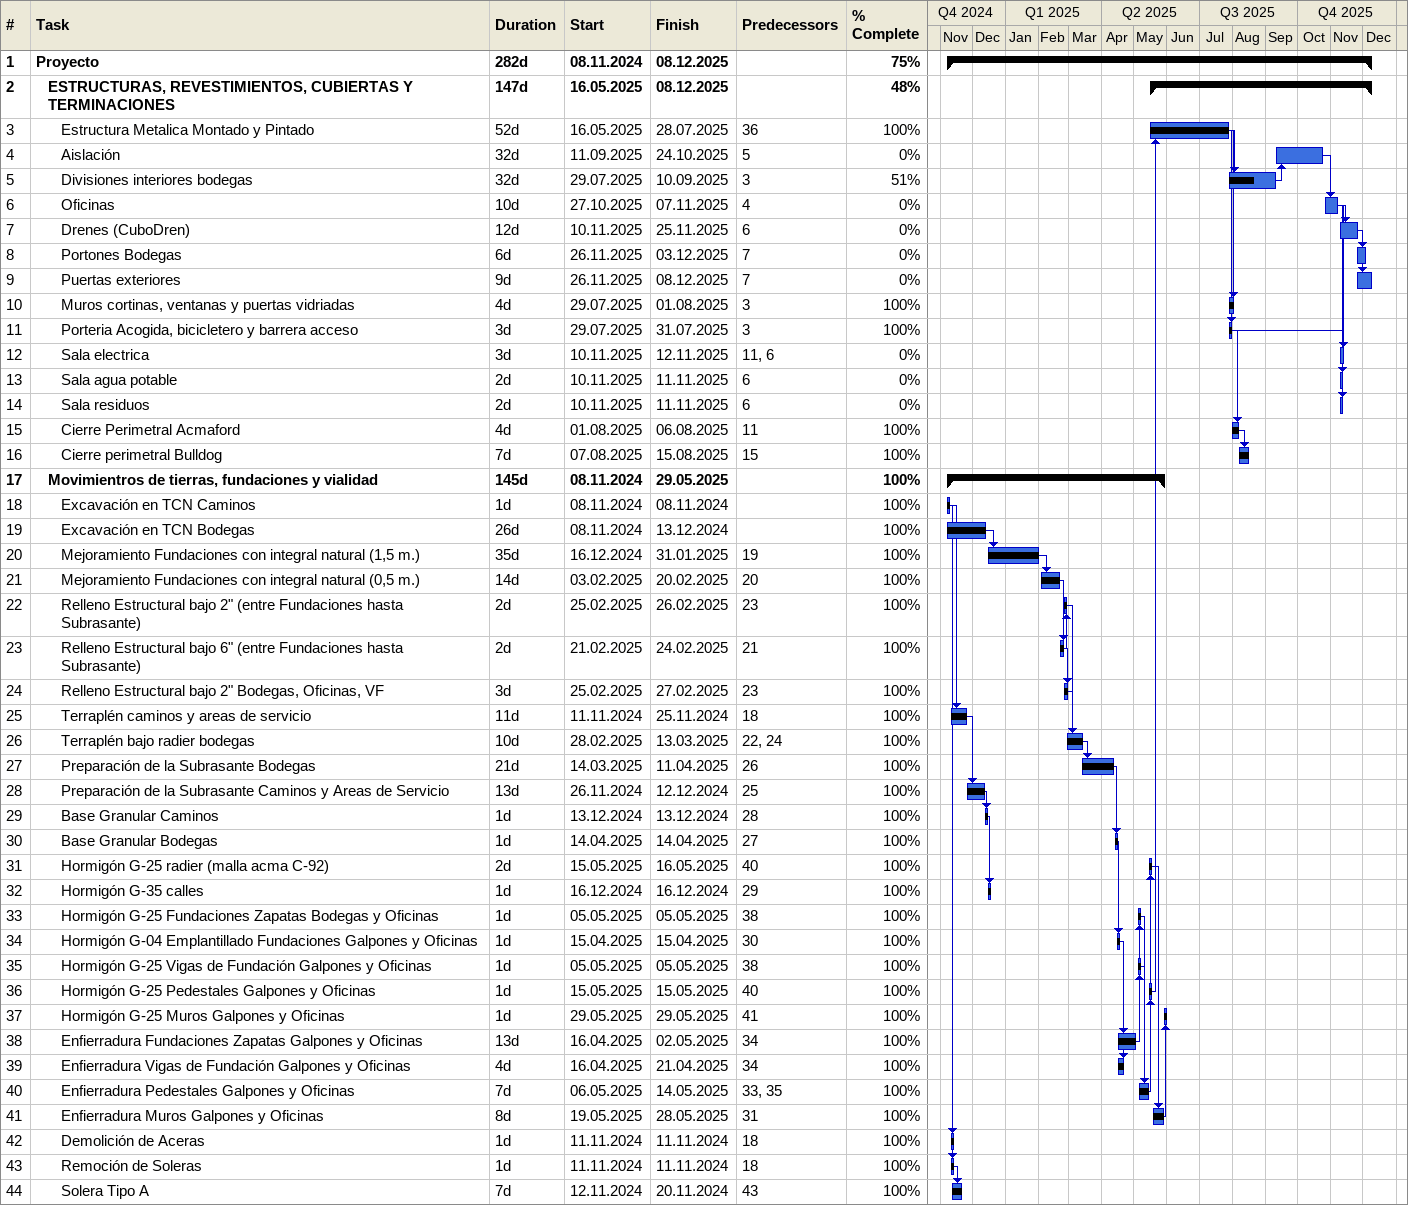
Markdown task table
| ID | Level | Task | Duration | Start | Finish | Predecessors | % complete |
|---|---|---|---|---|---|---|---|
| 1 | 1 | **Proyecto** | 282d | 2024-11-08 | 2025-12-08 |  | 75 |
| 2 | 2 | **ESTRUCTURAS, REVESTIMIENTOS, CUBIERTAS Y TERMINACIONES** | 147d | 2025-05-16 | 2025-12-08 |  | 48 |
| 3 | 3 | Estructura Metalica Montado y Pintado | 52d | 2025-05-16 | 2025-07-28 | 36 | 100 |
| 4 | 3 | Aislación | 32d | 2025-09-11 | 2025-10-24 | 5 | 0 |
| 5 | 3 | Divisiones interiores bodegas | 32d | 2025-07-29 | 2025-09-10 | 3 | 51 |
| 6 | 3 | Oficinas | 10d | 2025-10-27 | 2025-11-07 | 4 | 0 |
| 7 | 3 | Drenes (CuboDren) | 12d | 2025-11-10 | 2025-11-25 | 6 | 0 |
| 8 | 3 | Portones Bodegas | 6d | 2025-11-26 | 2025-12-03 | 7 | 0 |
| 9 | 3 | Puertas exteriores | 9d | 2025-11-26 | 2025-12-08 | 7 | 0 |
| 10 | 3 | Muros cortinas, ventanas y puertas vidriadas | 4d | 2025-07-29 | 2025-08-01 | 3 | 100 |
| 11 | 3 | Porteria Acogida, bicicletero y barrera acceso | 3d | 2025-07-29 | 2025-07-31 | 3 | 100 |
| 12 | 3 | Sala electrica | 3d | 2025-11-10 | 2025-11-12 | 11, 6 | 0 |
| 13 | 3 | Sala agua potable | 2d | 2025-11-10 | 2025-11-11 | 6 | 0 |
| 14 | 3 | Sala residuos | 2d | 2025-11-10 | 2025-11-11 | 6 | 0 |
| 15 | 3 | Cierre Perimetral Acmaford | 4d | 2025-08-01 | 2025-08-06 | 11 | 100 |
| 16 | 3 | Cierre perimetral Bulldog | 7d | 2025-08-07 | 2025-08-15 | 15 | 100 |
| 17 | 2 | **Movimientros de tierras, fundaciones y vialidad** | 145d | 2024-11-08 | 2025-05-29 |  | 100 |
| 18 | 3 | Excavación en TCN Caminos | 1d | 2024-11-08 | 2024-11-08 |  | 100 |
| 19 | 3 | Excavación en TCN Bodegas | 26d | 2024-11-08 | 2024-12-13 |  | 100 |
| 20 | 3 | Mejoramiento Fundaciones con integral natural (1,5 m.) | 35d | 2024-12-16 | 2025-01-31 | 19 | 100 |
| 21 | 3 | Mejoramiento Fundaciones con integral natural (0,5 m.) | 14d | 2025-02-03 | 2025-02-20 | 20 | 100 |
| 22 | 3 | Relleno Estructural bajo 2" (entre Fundaciones hasta Subrasante) | 2d | 2025-02-25 | 2025-02-26 | 23 | 100 |
| 23 | 3 | Relleno Estructural bajo 6" (entre Fundaciones hasta Subrasante) | 2d | 2025-02-21 | 2025-02-24 | 21 | 100 |
| 24 | 3 | Relleno Estructural bajo 2" Bodegas, Oficinas, VF | 3d | 2025-02-25 | 2025-02-27 | 23 | 100 |
| 25 | 3 | Terraplén caminos y areas de servicio | 11d | 2024-11-11 | 2024-11-25 | 18 | 100 |
| 26 | 3 | Terraplén bajo radier bodegas | 10d | 2025-02-28 | 2025-03-13 | 22, 24 | 100 |
| 27 | 3 | Preparación de la Subrasante Bodegas | 21d | 2025-03-14 | 2025-04-11 | 26 | 100 |
| 28 | 3 | Preparación de la Subrasante Caminos y Areas de Servicio | 13d | 2024-11-26 | 2024-12-12 | 25 | 100 |
| 29 | 3 | Base Granular Caminos | 1d | 2024-12-13 | 2024-12-13 | 28 | 100 |
| 30 | 3 | Base Granular Bodegas | 1d | 2025-04-14 | 2025-04-14 | 27 | 100 |
| 31 | 3 | Hormigón G-25 radier (malla acma C-92) | 2d | 2025-05-15 | 2025-05-16 | 40 | 100 |
| 32 | 3 | Hormigón G-35 calles | 1d | 2024-12-16 | 2024-12-16 | 29 | 100 |
| 33 | 3 | Hormigón G-25 Fundaciones Zapatas Bodegas y Oficinas | 1d | 2025-05-05 | 2025-05-05 | 38 | 100 |
| 34 | 3 | Hormigón G-04 Emplantillado Fundaciones Galpones y Oficinas | 1d | 2025-04-15 | 2025-04-15 | 30 | 100 |
| 35 | 3 | Hormigón G-25 Vigas de Fundación Galpones y Oficinas | 1d | 2025-05-05 | 2025-05-05 | 38 | 100 |
| 36 | 3 | Hormigón G-25 Pedestales Galpones y Oficinas | 1d | 2025-05-15 | 2025-05-15 | 40 | 100 |
| 37 | 3 | Hormigón G-25 Muros Galpones y Oficinas | 1d | 2025-05-29 | 2025-05-29 | 41 | 100 |
| 38 | 3 | Enfierradura Fundaciones Zapatas Galpones y Oficinas | 13d | 2025-04-16 | 2025-05-02 | 34 | 100 |
| 39 | 3 | Enfierradura Vigas de Fundación Galpones y Oficinas | 4d | 2025-04-16 | 2025-04-21 | 34 | 100 |
| 40 | 3 | Enfierradura Pedestales Galpones y Oficinas | 7d | 2025-05-06 | 2025-05-14 | 33, 35 | 100 |
| 41 | 3 | Enfierradura Muros Galpones y Oficinas | 8d | 2025-05-19 | 2025-05-28 | 31 | 100 |
| 42 | 3 | Demolición de Aceras | 1d | 2024-11-11 | 2024-11-11 | 18 | 100 |
| 43 | 3 | Remoción de Soleras | 1d | 2024-11-11 | 2024-11-11 | 18 | 100 |
| 44 | 3 | Solera Tipo A | 7d | 2024-11-12 | 2024-11-20 | 43 | 100 |
